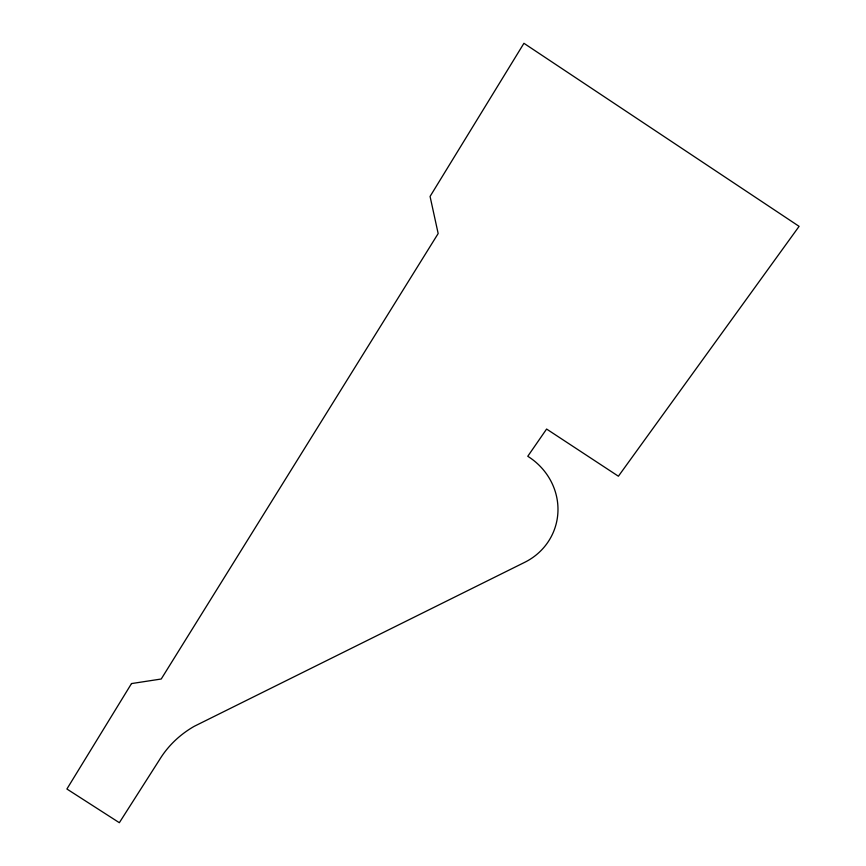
<?xml version="1.0" encoding="UTF-8"?>
<svg xmlns="http://www.w3.org/2000/svg" width="866" height="866" viewBox="0 0 866 866"><rect width="100%" height="100%" fill="white"/><g stroke="black" fill="none" stroke-linecap="round" stroke-linejoin="round"><path stroke-width="1.3" d="M131.502 683.577L66.898 789.002L119.346 822.7L159.333 760.034A125.494 107.839 27.8 0 1 194.233 726.314L524.58 562.391A64.344 61.172 18.8 0 0 527.773 456.285L546.598 429.049L618.4 476.224L799.102 226.351L523.93 43.3L430.066 196.441L438.164 233.549L161.228 679.009L131.502 683.577"/></g></svg>
